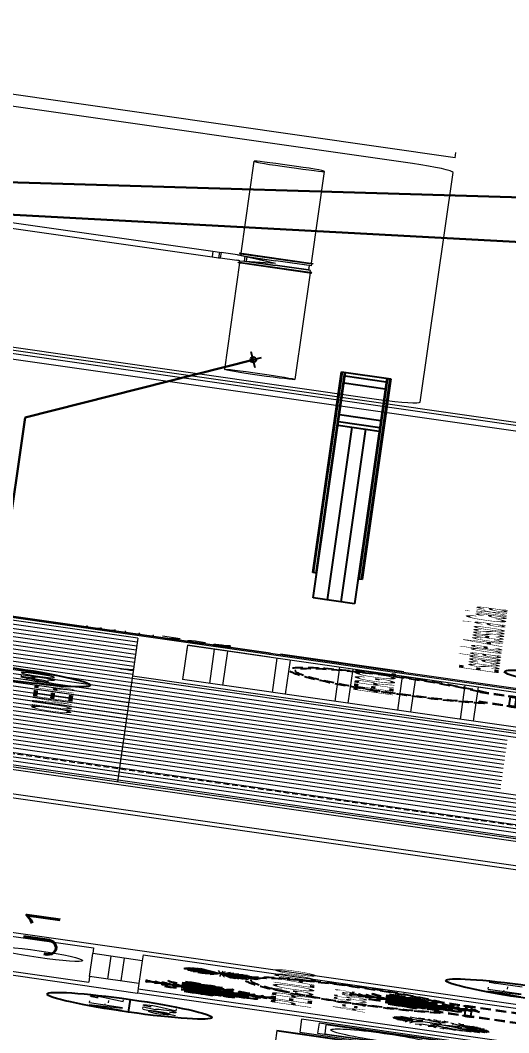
# Model space of a CAD drawing. Header units: millimetres. Extents: x -361192058 to 101130107379, y -14071650034 to 19218552450.
# Drawn here: x -136823.7 to -136736.6, y 44457.9 to 44638.5 of the extents above; entities that cross this region are included whole.
import ezdxf
from ezdxf.enums import TextEntityAlignment as Align

# ---------------------------------------------------------------- set-up
doc = ezdxf.new("R2010")
doc.units = ezdxf.units.MM
doc.header["$LTSCALE"] = 0.5
doc.linetypes.add('HIDDEN', pattern=[0.375, 0.25, -0.125])
doc.linetypes.add('HIDDEN2', pattern=[0.1875, 0.125, -0.0625])
for name, color, linetype in [('02', 2, 'Continuous'), ('08', 8, 'Continuous'), ('3', 3, 'Continuous'), ('APBAN', 4, 'Continuous'), ('CONEXAO_AG_FRIA', 3, 'Continuous'), ('CONEXAO_ESGOTO', 7, 'Continuous'), ('DETALHE_CONEXAO_EG', 3, 'Continuous'), ('DIVERSOS', 4, 'Continuous'), ('ESQUADRIA', 3, 'Continuous'), ('ESQUADRIAS', 3, 'Continuous'), ('FMPLANT', 3, 'Continuous'), ('HATCH', 8, 'Continuous'), ('MOBIL-I', 251, 'Continuous'), ('parede', 2, 'Continuous'), ('PISO', 8, 'Continuous'), ('projeção 02', 7, 'HIDDEN2'), ('texto pequeno', 3, 'Continuous'), ('TEXTO2', 3, 'Continuous'), ('tubulação esg', 4, 'Continuous'), ('TUBULAÇÃO_HIDRÁULICA', 5, 'Continuous'), ('TXT_0', 7, 'Continuous')]:
    doc.layers.add(name, color=color, linetype=linetype)
doc.styles.add('ADITIVOCAD', font='ROMANS.shx')
doc.styles.add('R80', font='simplex.shx', dxfattribs={"height": 0.2})
doc.styles.add('ROMANS', font='romans', dxfattribs={"height": 0.1})
doc.styles.add('SANSSERIF', font='sas_____.pfb', dxfattribs={"height": 1})
doc.styles.get("Standard").update_dxf_attribs({"font": 'txt.shx', "height": 0.12})
doc.dimstyles.new('COTAS', dxfattribs={"dimtxt": 0.08, "dimasz": 0.06, "dimexe": 0.18, "dimexo": 0.0625, "dimgap": 0.05, "dimtad": 1, "dimdec": 4, "dimzin": 4, "dimdsep": 46, "dimtxsty": 'R80', "dimblk1": 'DOT', "dimblk2": 'DOT', "dimsah": 1, "dimcen": 0.09, "dimse1": 1, "dimse2": 1, "dimclrt": 150, "dimadec": 0, "dimazin": 0, "dimtfac": 1, "dimtdec": 4, "dimtmove": 2, "dimatfit": 3, "dimldrblk": 'DOT', "dimfxl": 0, "dimtolj": 1, "dimtzin": 0, "dimarcsym": 0})

# ---------------------------------------------------------------- blocks, each defined once
blk = doc.blocks.new('_Dot')
at = {"color": 0, "lineweight": -2}
blk.add_line((-0.5, 0), (-1, 0), dxfattribs=at)
at = {"color": 0, "const_width": 0.5}
blk.add_lwpolyline([(-0.25, 0, 1), (0.25, 0, 1)], format="xyb", close=True, dxfattribs=at)
blk = doc.blocks.new('DOT')
for p, q in [((0, -1.5), (0, 1.5)), ((1.5, 0), (-1.5, 0))]:
    blk.add_line(p, q)
blk.add_circle((0, 0), 0.5)
blk = doc.blocks.new('ESCADA')
at = {"layer": '08', "linetype": 'HIDDEN'}
for p, q in [((-0.22, 0.91), (-0.22, 0.6222)), ((-0.2, 0.91), (-0.2, 0.6222)), ((0.2, 0.91), (0.2, 0.6222)), ((0.22, 0.91), (0.22, 0.6222)), ((-0.2, 0.7422), (0.2, 0.7422)), ((-0.2, 0.7222), (0.2, 0.7222)), ((-0.22, 0.6222), (-0.2, 0.6222)), ((0.2, 0.6222), (0.22, 0.6222))]:
    blk.add_line(p, q, dxfattribs=at)
for points in [[(-0.21, 0.7222, 1), (-0.21, 0.7422, 1)], [(0.21, 0.7222, -1), (0.21, 0.7422, -1)]]:
    blk.add_lwpolyline(points, format="xyb", close=True, dxfattribs=at)
for centre in [(-0.21, 0.7322), (0.21, 0.7322)]:
    blk.add_circle(centre, 0.0175, dxfattribs=at)
for radius, start, end in [(0.37, 126.4837, 53.5163), (0.35, 128.9448, 51.0552)]:
    blk.add_arc((0, 0.35), radius, start, end, dxfattribs=at)
blk = doc.blocks.new('Adh_Afn')
blk.add_line((-0.25, 0), (0.25, 0))
blk.add_circle((0, 0), 0.25)
at = {"flags": 8}
for tag, p in [('$AF', (0, 0.0703)), ('$DIAM', (0, -0.0909))]:
    blk.add_attdef(tag, text='', height=0.1, dxfattribs=at).set_placement(p, align=Align.MIDDLE)
blk = doc.blocks.new('s1')
for p, q in [((0.7674, 1.4896), (0.7674, 2.0988)), ((0.7674, 2.0988), (2.7072, 2.0988)), ((0.9277, 1.4148), (0.9277, 2.0988)), ((2.5469, 2.0988), (2.5469, 1.4148)), ((2.7072, 2.0988), (2.7072, 1.4896)), ((0.9277, 1.9385), (2.5469, 1.9385)), ((1.4675, 1.9385), (1.4675, 1.4148)), ((2.0072, 1.9385), (2.0072, 1.4148)), ((0.9277, 1.4896), (0.7674, 1.4896)), ((2.7072, 1.4896), (2.5469, 1.4896)), ((2.5469, 1.4148), (0.9277, 1.4148))]:
    blk.add_line(p, q)
at = {"layer": 'PISO'}
for p, q in [((0.7781, 1.4896), (0.7781, 2.0988)), ((0.7995, 1.4896), (0.7995, 2.0988)), ((0.8957, 1.4896), (0.8957, 2.0988)), ((0.9171, 1.4896), (0.9171, 2.0988)), ((2.5576, 2.0988), (2.5576, 1.4896)), ((2.579, 2.0988), (2.579, 1.4896)), ((2.6752, 2.0988), (2.6752, 1.4896)), ((2.6965, 2.0988), (2.6965, 1.4896)), ((0.9277, 2.0881), (2.5469, 2.0881)), ((0.9277, 2.0667), (2.5469, 2.0667)), ((0.9277, 1.9705), (2.5469, 1.9705)), ((0.9277, 1.9492), (2.5469, 1.9492))]:
    blk.add_line(p, q, dxfattribs=at)
blk = doc.blocks.new('A1194DB', base_point=(2.905, 11.0463))
for p in [(2.905, 11.5463), (2.4126, 11.1332), (3.3974, 11.1332), (2.9918, 10.5539)]:
    blk.add_line(p, (2.905, 11.0463))
for centre, radius, start, end in [((2.8119, 11.432), 0.1154, 36.28997, 99.62433), ((2.7184, 11.2969), 0.2598, 44.07628, 73.37936), ((2.998, 11.432), 0.1154, 80.37567, 143.71003), ((3.0916, 11.2969), 0.2598, 106.62064, 135.92372), ((2.8119, 11.3638), 0.1154, 36.28997, 99.62433), ((2.7184, 11.2287), 0.2598, 44.07628, 73.37936), ((2.998, 11.3638), 0.1154, 80.37567, 143.71003), ((3.0916, 11.2287), 0.2598, 106.62064, 135.92372), ((2.695, 11.3621), 0.0575, 139.742, 258.74753), ((2.7729, 11.4076), 0.1251, 184.61802, 228.21064), ((2.7604, 11.2616), 0.1598, 25.24891, 95.39371), ((2.6762, 11.1619), 0.2679, 31.37119, 75.03657), ((3.0495, 11.2616), 0.1598, 84.60629, 154.75109), ((3.1337, 11.1619), 0.2679, 104.96343, 148.62881), ((3.2361, 11.2628), 0.1154, 80.37567, 143.71003), ((3.3297, 11.1277), 0.2598, 106.62064, 135.92372), ((2.7181, 11.2261), 0.1598, 164.60629, 234.75109), ((2.8309, 11.2917), 0.2679, 184.96343, 228.62881), ((2.8857, 11.2065), 0.1558, 156.36542, 256.57406), ((2.9783, 11.2559), 0.2357, 176.81221, 238.33354), ((2.7604, 11.1707), 0.1598, 25.24891, 95.39371), ((2.6762, 11.0709), 0.2679, 31.37119, 75.03657), ((3.0495, 11.1707), 0.1598, 84.60629, 154.75109), ((3.1337, 11.0709), 0.2679, 104.96343, 148.62881), ((2.8316, 11.2559), 0.2357, 301.66646, 3.18779), ((2.9242, 11.2065), 0.1558, 283.42594, 23.63458), ((2.979, 11.2917), 0.2679, 311.37119, 355.03657), ((3.0919, 11.2261), 0.1598, 305.24891, 15.39371), ((2.5413, 11.2049), 0.1154, 160.37567, 223.71003), ((2.6906, 11.2736), 0.2598, 186.62064, 215.92372), ((2.6085, 11.1931), 0.1154, 160.37567, 223.71003), ((2.7578, 11.2618), 0.2598, 186.62064, 215.92372), ((2.8076, 11.2103), 0.1598, 164.60629, 234.75109), ((2.9205, 11.2759), 0.2679, 184.96343, 228.62881), ((2.7506, 11.0931), 0.1558, 3.42594, 103.63458), ((2.6859, 11.0105), 0.2357, 21.66646, 83.18779), ((3.0593, 11.0931), 0.1558, 76.36542, 176.57406), ((3.124, 11.0105), 0.2357, 96.81221, 158.33354), ((2.8895, 11.2759), 0.2679, 311.37119, 355.03657), ((3.0023, 11.2103), 0.1598, 305.24891, 15.39371), ((3.0521, 11.2618), 0.2598, 324.07628, 353.37936), ((3.2015, 11.1931), 0.1154, 316.28997, 19.62433), ((3.1193, 11.2736), 0.2598, 324.07628, 353.37936), ((3.2686, 11.2049), 0.1154, 316.28997, 19.62433), ((2.509, 11.0217), 0.1154, 116.28997, 179.62433), ((2.6258, 10.9061), 0.2598, 124.07628, 153.37936), ((2.5762, 11.0099), 0.1154, 116.28997, 179.62433), ((2.693, 10.8942), 0.2598, 124.07628, 153.37936), ((3.1169, 10.8942), 0.2598, 26.62064, 55.92372), ((3.2338, 11.0099), 0.1154, 0.37567, 63.71003), ((2.6679, 10.9413), 0.1598, 105.24891, 175.39371), ((2.7514, 10.8411), 0.2679, 111.37119, 155.03657), ((2.7574, 10.9256), 0.1598, 105.24891, 175.39371), ((2.841, 10.8253), 0.2679, 111.37119, 155.03657), ((3.1373, 10.5587), 0.5402, 115.47721, 156.6585), ((2.8321, 10.9024), 0.1558, 83.42594, 183.63458), ((2.9022, 10.8244), 0.2357, 101.66646, 163.18779), ((2.8087, 11.0276), 0.0563, 114.22575, 255.12788), ((2.8535, 11.0404), 0.078, 150.43977, 228.66943), ((2.9077, 10.8244), 0.2357, 16.81221, 78.33354), ((2.9778, 10.9024), 0.1558, 356.36542, 96.57406), ((2.9689, 10.8253), 0.2679, 24.96343, 68.62881), ((3.0525, 10.9256), 0.1598, 4.60629, 74.75109), ((3.0585, 10.8411), 0.2679, 24.96343, 68.62881), ((3.1421, 10.9413), 0.1598, 4.60629, 74.75109), ((2.7588, 10.9805), 0.0869, 144.98654, 244.40339), ((2.9354, 11.0633), 0.25, 187.57587, 215.89417), ((2.683, 11.0436), 0.2357, 286.81221, 348.33354), ((2.7611, 10.9735), 0.1558, 266.36542, 6.57406), ((2.916, 10.9339), 0.1295, 161.44767, 239.36723), ((3.2224, 11.0216), 0.4224, 185.40074, 208.13904), ((3.0651, 11.0271), 0.1558, 193.42594, 293.63458), ((3.1145, 11.1197), 0.2357, 211.66646, 273.18779), ((2.5634, 10.9046), 0.0575, 139.742, 258.74753), ((2.6413, 10.9501), 0.1251, 184.61802, 228.21064), ((2.6825, 10.8858), 0.0575, 139.742, 258.74753), ((2.7604, 10.9313), 0.1251, 184.61802, 228.21064), ((2.791, 10.8669), 0.0766, 138.87442, 278.97626), ((2.8575, 10.9036), 0.125, 173.75364, 244.09705), ((2.6839, 10.9824), 0.2679, 294.96343, 338.62881), ((3.1345, 11.0618), 0.2679, 221.37119, 265.03657), ((3.3391, 11.1328), 0.2598, 234.07628, 263.37936), ((3.2704, 10.9835), 0.1154, 226.28997, 289.62433), ((2.7249, 10.8131), 0.057, 167.05775, 302.85325), ((2.7577, 10.8453), 0.08, 185.18449, 268.65396), ((2.7842, 10.8988), 0.1598, 274.60629, 344.75109), ((3.0689, 10.949), 0.1598, 215.24891, 285.39371), ((3.2089, 10.7748), 0.0575, 101.25247, 220.258), ((3.2868, 10.7293), 0.1251, 131.78936, 175.38198), ((2.7249, 10.7316), 0.057, 167.05775, 302.85325), ((2.7577, 10.7638), 0.08, 185.18449, 268.65396), ((2.6997, 10.8928), 0.2679, 294.96343, 338.62881), ((2.8, 10.8092), 0.1598, 274.60629, 344.75109), ((3.1503, 10.9723), 0.2679, 221.37119, 265.03657), ((3.0847, 10.8594), 0.1598, 215.24891, 285.39371), ((2.7529, 10.8344), 0.2598, 296.62064, 325.92372), ((2.8685, 10.7175), 0.1154, 270.37567, 333.71003), ((3.1204, 10.8992), 0.2598, 234.07628, 263.37936), ((3.0517, 10.7498), 0.1154, 226.28997, 289.62433), ((2.7647, 10.7672), 0.2598, 296.62064, 325.92372), ((2.8803, 10.6504), 0.1154, 270.37567, 333.71003), ((3.1323, 10.832), 0.2598, 234.07628, 263.37936), ((3.0635, 10.6827), 0.1154, 226.28997, 289.62433)]:
    blk.add_arc(centre, radius, start, end)
blk = doc.blocks.new('APROVADO QUADRA 21.2 MBVII')
at = {"color": 8, "lineweight": 18}
blk.add_line((4748.1036, 2464.794), (4748.0996, 2464.7879), dxfattribs=at)
at = {"layer": '02', "color": 8, "lineweight": 18}
for p, q in [((4749.1309, 2468.3473), (4749.1309, 2465.9973)), ((4761.3227, 2465.9973), (4759.8227, 2465.9973)), ((4761.4727, 2465.8473), (4761.4727, 2465.9973))]:
    blk.add_line(p, q, dxfattribs=at)
at = {"layer": 'CONEXAO_ESGOTO', "lineweight": 18}
blk.add_line((4761.4951, 2465.193), (4761.4951, 2465.5672), dxfattribs=at)
blk.add_solid([(4761.4951, 2465.5672), (4761.4576, 2465.3912), (4761.5327, 2465.3912)], dxfattribs=at)
at = {"layer": 'DETALHE_CONEXAO_EG', "lineweight": 18}
for centre, radius, start, end in [((4760.074, 2466.0208), 0.025, 122.8464, 302.8424), ((4760.0854, 2466.0134), 0.0137, 146.8705, 278.8182)]:
    blk.add_arc(centre, radius, start, end, dxfattribs=at)
at = {"layer": 'DIVERSOS', "color": 8, "lineweight": 18}
for p, q in [((4754.4727, 2451.1973), (4754.4727, 2473.7973)), ((4754.6227, 2451.6973), (4754.6227, 2473.7973)), ((4761.3227, 2465.9973), (4761.3227, 2466.7973)), ((4761.4727, 2465.5973), (4761.4727, 2466.7473)), ((4748.0059, 2465.9973), (4748.9059, 2465.9973)), ((4748.9059, 2465.8473), (4748.0059, 2465.8473)), ((4761.3227, 2465.5973), (4761.3227, 2465.8473)), ((4759.9727, 2465.7648), (4761.3227, 2465.7648)), ((4759.9727, 2465.7248), (4761.3227, 2465.7248)), ((4759.9727, 2465.5748), (4761.3227, 2465.5748)), ((4759.9727, 2465.5348), (4761.3227, 2465.5348)), ((4759.9727, 2465.3848), (4761.3227, 2465.3848)), ((4759.9727, 2465.3448), (4761.3227, 2465.3448)), ((4759.9727, 2465.1948), (4761.3227, 2465.1948)), ((4759.9727, 2465.1548), (4761.3227, 2465.1548)), ((4759.9727, 2465.0048), (4761.3227, 2465.0048)), ((4759.9727, 2464.9648), (4761.3227, 2464.9648))]:
    blk.add_line(p, q, dxfattribs=at)
at = {"layer": 'ESQUADRIA', "color": 8, "lineweight": 18}
for p, q in [((4748.9059, 2465.9423), (4748.0059, 2465.9423)), ((4748.9059, 2465.9023), (4748.0059, 2465.9023))]:
    blk.add_line(p, q, dxfattribs=at)
at = {"layer": 'ESQUADRIAS', "color": 8, "lineweight": 18}
for p, q in [((4761.4727, 2473.7973), (4761.4727, 2458.7973)), ((4755.6727, 2467.8473), (4755.6727, 2461.5473)), ((4761.3227, 2465.9973), (4755.6727, 2465.9973)), ((4759.8227, 2464.5473), (4759.8227, 2465.9973)), ((4761.3227, 2465.8473), (4759.9727, 2465.8473)), ((4759.9727, 2464.6973), (4759.9727, 2465.8473)), ((4761.3227, 2465.8473), (4761.0977, 2465.8473)), ((4761.3227, 2465.8473), (4761.3227, 2463.1973)), ((4761.3227, 2465.1973), (4761.3227, 2463.3473)), ((4761.3227, 2465.1973), (4761.3227, 2463.3473))]:
    blk.add_line(p, q, dxfattribs=at)
at = {"layer": 'FMPLANT', "color": 8, "lineweight": 18}
for p, q in [((4748.8334, 2465.6074), (4748.782, 2465.707)), ((4748.8334, 2465.6074), (4748.7895, 2465.7089)), ((4748.8334, 2465.6074), (4748.8086, 2465.7179)), ((4748.8334, 2465.6074), (4748.8186, 2465.72)), ((4748.8261, 2465.6632), (4748.8285, 2465.7189)), ((4748.8334, 2465.6074), (4748.8368, 2465.72)), ((4748.8334, 2465.6074), (4748.8493, 2465.72)), ((4748.8334, 2465.6074), (4748.8634, 2465.7149)), ((4748.8334, 2465.6074), (4748.8817, 2465.708)), ((4748.8334, 2465.6074), (4748.8925, 2465.7029)), ((4748.7487, 2465.6586), (4748.7454, 2465.671)), ((4748.8334, 2465.6074), (4748.7471, 2465.677)), ((4748.8334, 2465.6074), (4748.7587, 2465.6911)), ((4748.8334, 2465.6074), (4748.7712, 2465.6999)), ((4748.8334, 2465.6074), (4748.9025, 2465.695)), ((4748.8334, 2465.6074), (4748.9191, 2465.6821)), ((4748.8334, 2465.6074), (4748.9283, 2465.671)), ((4748.8806, 2465.6485), (4748.9092, 2465.695)), ((4748.8334, 2465.6074), (4748.7313, 2465.6532)), ((4748.8334, 2465.6074), (4748.738, 2465.665)), ((4748.8334, 2465.6074), (4748.7222, 2465.6112)), ((4748.8334, 2465.6074), (4748.7288, 2465.6391)), ((4748.7288, 2465.6391), (4748.7288, 2465.6391)), ((4748.8334, 2465.6074), (4748.9466, 2465.6162)), ((4748.8334, 2465.6074), (4748.7222, 2465.5963)), ((4748.8334, 2465.6074), (4748.7263, 2465.5754)), ((4748.7628, 2465.5863), (4748.7271, 2465.5654)), ((4748.8334, 2465.6074), (4748.7313, 2465.5614)), ((4748.8334, 2465.6074), (4748.7363, 2465.5524)), ((4748.8334, 2465.6074), (4748.7471, 2465.5395)), ((4748.8334, 2465.6074), (4748.7546, 2465.5265)), ((4748.8334, 2465.6074), (4748.7612, 2465.5236)), ((4748.8334, 2465.6074), (4748.8003, 2465.5016)), ((4748.8334, 2465.6074), (4748.8161, 2465.5005)), ((4748.8334, 2465.6074), (4748.8252, 2465.4945)), ((4748.8334, 2465.6074), (4748.831, 2465.4956)), ((4748.8334, 2465.6074), (4748.9457, 2465.6022)), ((4748.8334, 2465.6074), (4748.9441, 2465.5953)), ((4748.8334, 2465.6074), (4748.9391, 2465.5703)), ((4748.8334, 2465.6074), (4748.9349, 2465.5544)), ((4748.8334, 2465.6074), (4748.9266, 2465.5425)), ((4748.8334, 2465.6074), (4748.8485, 2465.4926)), ((4748.8334, 2465.6074), (4748.8376, 2465.4975)), ((4748.8334, 2465.6074), (4748.885, 2465.5076)), ((4748.8334, 2465.6074), (4748.8992, 2465.5155)), ((4748.8334, 2465.6074), (4748.915, 2465.5225)), ((4748.8334, 2465.6074), (4748.8701, 2465.5005)), ((4748.8334, 2465.6074), (4748.9225, 2465.5285)), ((4748.8334, 2465.6074), (4748.9507, 2465.5804)), ((4748.8334, 2465.6074), (4748.8626, 2465.4996)), ((4748.9019, 2465.5597), (4748.92, 2465.5384)), ((4748.8117, 2465.538), (4748.8095, 2465.5005)), ((4748.028, 2465.035), (4748.0249, 2465.0641)), ((4748.041, 2465.0471), (4748.0673, 2465.0774)), ((4748.041, 2465.0471), (4748.0421, 2465.0689)), ((4748.0794, 2465.0484), (4748.0825, 2465.0774)), ((4748.0935, 2465.0519), (4748.0915, 2465.0786)), ((4748.1096, 2465.0628), (4748.1026, 2465.0774)), ((4748.1036, 2465.0519), (4748.1208, 2465.075)), ((4748.1319, 2465.0411), (4748.1237, 2465.0726)), ((4748.1308, 2465.0059), (4748.1349, 2465.0738)), ((4748.1471, 2465.0495), (4748.1449, 2465.0689)), ((4748.028, 2465.035), (4747.9886, 2465.0398)), ((4748.041, 2465.0471), (4748.028, 2465.035)), ((4748.0825, 2465.0265), (4748.041, 2465.0471)), ((4748.0441, 2465.0168), (4748.043, 2465.035)), ((4748.0622, 2465.0398), (4748.0693, 2465.0569)), ((4748.1026, 2465.0519), (4748.0794, 2465.0484)), ((4748.1076, 2465.0168), (4748.1036, 2465.0519)), ((4748.1228, 2465.0302), (4748.1167, 2465.0471)), ((4748.146, 2465.0484), (4748.1612, 2465.058)), ((4748.146, 2465.0278), (4748.146, 2465.0484)), ((4748.157, 2465.0205), (4748.1682, 2465.0387)), ((4748.1672, 2465.0398), (4748.1722, 2465.0556)), ((4748.1682, 2465.0387), (4748.1853, 2465.0398)), ((4747.9916, 2464.9853), (4747.9623, 2465.0096)), ((4748.045, 2465.0144), (4747.9725, 2465.0265)), ((4748.0441, 2465.0157), (4748.0825, 2465.0265)), ((4748.0935, 2464.9879), (4748.045, 2465.0144)), ((4748.0845, 2465.0278), (4748.1076, 2465.0168)), ((4748.0935, 2464.989), (4748.0895, 2465.0072)), ((4748.0935, 2464.9879), (4748.1308, 2465.0059)), ((4748.1096, 2465.0181), (4748.1228, 2465.0302)), ((4748.1308, 2465.0072), (4748.151, 2464.9879)), ((4748.1329, 2465.0326), (4748.157, 2465.0205)), ((4748.1853, 2465.0072), (4748.1974, 2465.0278)), ((4748.1874, 2464.9903), (4748.1853, 2465.0072)), ((4748.1863, 2465.0083), (4748.2126, 2465.0096)), ((4748.2106, 2464.9866), (4748.2166, 2465.0024)), ((4747.9745, 2464.9974), (4747.9543, 2464.9914)), ((4747.9846, 2464.9623), (4747.9916, 2464.9853)), ((4748.0874, 2464.9318), (4748.0935, 2464.9879)), ((4748.1793, 2464.9672), (4748.1874, 2464.989)), ((4748.1874, 2464.989), (4748.2106, 2464.9866)), ((4748.1974, 2464.9623), (4748.2115, 2464.9733)), ((4748.2106, 2464.9866), (4748.2258, 2464.9829)), ((4748.2115, 2464.9733), (4748.2318, 2464.9684)), ((4747.9643, 2464.9538), (4747.9452, 2464.9479)), ((4747.9755, 2464.9429), (4747.9493, 2464.9696)), ((4748.0027, 2464.9551), (4747.9755, 2464.9429)), ((4748.0854, 2464.9297), (4747.9846, 2464.9622)), ((4748.032, 2464.9453), (4747.9967, 2464.9091)), ((4748.0572, 2464.9393), (4748.045, 2464.9636)), ((4748.144, 2464.9369), (4748.1621, 2464.9623)), ((4748.157, 2464.9382), (4748.1753, 2464.9527)), ((4748.1753, 2464.9527), (4748.1793, 2464.9672)), ((4748.1753, 2464.9527), (4748.1883, 2464.9442)), ((4748.1793, 2464.9684), (4748.1974, 2464.9623)), ((4748.1883, 2464.9442), (4748.2126, 2464.949)), ((4748.2126, 2464.949), (4748.2307, 2464.9564)), ((4748.2126, 2464.949), (4748.2156, 2464.9369)), ((4747.9614, 2464.9078), (4747.9422, 2464.9139)), ((4747.9563, 2464.9175), (4747.9432, 2464.9345)), ((4747.9493, 2464.926), (4747.9442, 2464.9236)), ((4747.9775, 2464.9249), (4747.9563, 2464.9175)), ((4747.9967, 2464.9115), (4747.9775, 2464.9249)), ((4748.0168, 2464.9321), (4747.9916, 2464.9393)), ((4748.0854, 2464.9297), (4748.0481, 2464.8631)), ((4748.0865, 2464.9284), (4748.1427, 2464.8333)), ((4748.0874, 2464.9318), (4748.157, 2464.9382)), ((4748.157, 2464.9382), (4748.1762, 2464.9212)), ((4748.1762, 2464.9212), (4748.2045, 2464.9308)), ((4748.2045, 2464.9308), (4748.2337, 2464.9127)), ((4748.2156, 2464.9369), (4748.2348, 2464.9334)), ((4748.2227, 2464.9199), (4748.2357, 2464.9249)), ((4747.9643, 2464.9067), (4747.9502, 2464.8873)), ((4747.9755, 2464.8885), (4747.9603, 2464.8667)), ((4747.9765, 2464.8873), (4747.9614, 2464.9078)), ((4747.9956, 2464.9103), (4747.9765, 2464.8873)), ((4747.9967, 2464.9091), (4747.9785, 2464.8546)), ((4748.0642, 2464.8909), (4748.0259, 2464.8728)), ((4748.0713, 2464.8969), (4748.0774, 2464.8691)), ((4748.1127, 2464.8848), (4748.1429, 2464.8763)), ((4748.1612, 2464.8752), (4748.1742, 2464.8993)), ((4748.1742, 2464.8993), (4748.1903, 2464.8897)), ((4748.1853, 2464.8945), (4748.1963, 2464.9043)), ((4747.9643, 2464.8739), (4747.9502, 2464.8763)), ((4747.9785, 2464.8546), (4747.9654, 2464.8509)), ((4747.9806, 2464.8546), (4747.9755, 2464.84)), ((4748.0259, 2464.8728), (4748.0018, 2464.8328)), ((4748.0259, 2464.8728), (4748.0269, 2464.8461)), ((4748.0421, 2464.88), (4748.041, 2464.8364)), ((4748.0532, 2464.8715), (4748.0774, 2464.8461)), ((4748.0673, 2464.8546), (4748.0572, 2464.8485)), ((4748.1208, 2464.8643), (4748.0834, 2464.817)), ((4748.1379, 2464.8437), (4748.1621, 2464.8752)), ((4748.153, 2464.8582), (4748.1561, 2464.8389)), ((4748.1621, 2464.8752), (4748.2106, 2464.8763)), ((4748.1863, 2464.8752), (4748.1813, 2464.8533)), ((4748.1813, 2464.8533), (4748.1914, 2464.8231)), ((4748.2106, 2464.8752), (4748.2247, 2464.88)), ((4748.2106, 2464.8763), (4748.2136, 2464.8643)), ((4748.0018, 2464.8328), (4747.9866, 2464.8279)), ((4748.0007, 2464.8316), (4747.9956, 2464.8159)), ((4748.041, 2464.8364), (4748.0159, 2464.8014)), ((4748.0269, 2464.8461), (4748.0179, 2464.8303)), ((4748.032, 2464.8231), (4748.041, 2464.8109)), ((4748.0592, 2464.8303), (4748.0481, 2464.8183)), ((4748.0572, 2464.8485), (4748.0592, 2464.8303)), ((4748.0774, 2464.8461), (4748.0653, 2464.7868)), ((4748.1056, 2464.8413), (4748.1138, 2464.8292)), ((4748.1319, 2464.8498), (4748.1248, 2464.8303)), ((4748.1248, 2464.8303), (4748.155, 2464.8122)), ((4748.1561, 2464.8389), (4748.1733, 2464.8292)), ((4748.1733, 2464.8292), (4748.1733, 2464.8133)), ((4748.1843, 2464.8376), (4748.2035, 2464.834)), ((4748.0068, 2464.817), (4748.0007, 2464.8146)), ((4748.0249, 2464.8122), (4748.0068, 2464.817)), ((4748.037, 2464.8049), (4748.0259, 2464.7988)), ((4748.041, 2464.8109), (4748.037, 2464.7964)), ((4748.0713, 2464.8133), (4748.041, 2464.7929)), ((4748.0834, 2464.817), (4748.0794, 2464.7868)), ((4748.0845, 2464.8159), (4748.1187, 2464.8159)), ((4748.1016, 2464.8133), (4748.0895, 2464.8014)), ((4748.0895, 2464.8014), (4748.1036, 2464.794)), ((4748.1248, 2464.8014), (4748.1138, 2464.7916)), ((4748.1187, 2464.8159), (4748.1308, 2464.794)), ((4748.1198, 2464.8159), (4748.1359, 2464.8122)), ((4748.1359, 2464.8122), (4748.151, 2464.8014)), ((4748.155, 2464.8122), (4748.1641, 2464.8025))]:
    blk.add_line(p, q, dxfattribs=at)
at = {"layer": 'HATCH', "color": 8, "lineweight": 18}
for p, q in [((4756.4014, 2461.5473), (4756.4014, 2473.5473)), ((4756.5602, 2461.5473), (4756.5602, 2473.5473)), ((4756.7189, 2461.5473), (4756.7189, 2473.5473)), ((4756.8777, 2461.5473), (4756.8777, 2473.5473)), ((4757.0364, 2461.5473), (4757.0364, 2473.5473)), ((4757.1952, 2461.5473), (4757.1952, 2473.5473)), ((4757.3539, 2461.5473), (4757.3539, 2473.5473)), ((4755.7339, 2461.5473), (4755.7339, 2472.3973)), ((4755.8927, 2461.5473), (4755.8927, 2472.3973)), ((4756.0514, 2461.5473), (4756.0514, 2472.3973)), ((4756.2102, 2461.5473), (4756.2102, 2472.3973)), ((4760.3702, 2465.9973), (4760.3702, 2472.3973)), ((4760.5289, 2465.9973), (4760.5289, 2472.3973)), ((4760.6877, 2465.9973), (4760.6877, 2472.3973)), ((4760.8464, 2465.9973), (4760.8464, 2472.3973)), ((4761.0052, 2465.9973), (4761.0052, 2472.3973)), ((4761.1639, 2465.9973), (4761.1639, 2472.3973)), ((4759.8939, 2465.9973), (4759.8939, 2470.9856)), ((4760.0527, 2465.9973), (4760.0527, 2470.9856)), ((4760.2114, 2465.9973), (4760.2114, 2470.6055)), ((4757.5127, 2464.8565), (4757.5127, 2468.7315)), ((4757.6714, 2464.8565), (4757.6714, 2468.7315)), ((4757.8302, 2464.8565), (4757.8302, 2468.7315)), ((4757.9889, 2464.8565), (4757.9889, 2468.7315)), ((4758.1477, 2465.9973), (4758.1477, 2468.7315)), ((4758.3064, 2465.9973), (4758.3064, 2468.7315)), ((4758.4652, 2465.9973), (4758.4652, 2468.7315)), ((4758.7827, 2465.9973), (4758.7827, 2468.7315)), ((4755.5727, 2467.8473), (4755.5727, 2461.4473)), ((4758.6239, 2465.9973), (4758.6239, 2467.8017)), ((4758.9414, 2464.8565), (4758.9414, 2467.8017)), ((4759.1002, 2464.8565), (4759.1002, 2467.8017)), ((4759.2589, 2464.8565), (4759.2589, 2467.8017)), ((4759.4177, 2464.8565), (4759.4177, 2467.8017)), ((4759.5764, 2464.3429), (4759.5764, 2467.8017)), ((4759.7352, 2464.3429), (4759.7352, 2467.8017)), ((4758.1477, 2464.8565), (4758.1477, 2466.8973)), ((4758.3064, 2464.8565), (4758.3064, 2466.8973)), ((4758.4652, 2464.8565), (4758.4652, 2466.8973)), ((4758.6239, 2464.8565), (4758.6239, 2466.8973)), ((4758.7827, 2464.8565), (4758.7827, 2466.8973))]:
    blk.add_line(p, q, dxfattribs=at)
at = {"layer": 'MOBIL-I', "color": 8, "lineweight": 18}
for p, q in [((4746.9563, 2465.4175), (4745.5562, 2465.4175)), ((4746.9242, 2464.8084), (4746.9242, 2465.4175)), ((4746.9456, 2464.8084), (4746.9456, 2465.4175)), ((4746.9563, 2464.8084), (4746.9563, 2465.4175))]:
    blk.add_line(p, q, dxfattribs=at)
for points in [[(4747.5226, 2465.349), (4747.0203, 2465.349), (4747.0203, 2464.8467), (4747.5226, 2464.8467)], [(4747.4692, 2465.2956), (4747.0737, 2465.2956), (4747.0737, 2464.9002), (4747.4692, 2464.9002)], [(4747.4478, 2465.2742), (4747.0951, 2465.2742), (4747.0951, 2464.9215), (4747.4478, 2464.9215)]]:
    blk.add_lwpolyline(points, close=True, dxfattribs=at)
blk.add_circle((4747.2753, 2465.0973), 0.1603, dxfattribs=at)
at = {"layer": 'parede', "color": 8, "lineweight": 18}
for p, q in [((4749.2809, 2476.1973), (4749.2809, 2451.1973)), ((4747.6309, 2468.3473), (4747.6309, 2465.8473)), ((4747.7809, 2468.3473), (4747.7809, 2465.9973)), ((4748.0059, 2465.9973), (4747.7809, 2465.9973)), ((4748.0059, 2465.8473), (4748.0059, 2465.9973)), ((4749.1309, 2465.9973), (4748.9059, 2465.9973)), ((4748.9059, 2465.8473), (4748.9059, 2465.9973)), ((4748.0059, 2465.8473), (4747.6309, 2465.8473)), ((4749.1309, 2465.8473), (4748.9059, 2465.8473)), ((4749.1309, 2465.8473), (4749.1309, 2464.6973))]:
    blk.add_line(p, q, dxfattribs=at)
at = {"layer": 'parede', "color": 7, "lineweight": 18}
for p, q in [((4771.4051, 2473.6122), (4771.4051, 2461.085)), ((4781.6147, 2465.2589), (4781.6147, 2473.6122)), ((4781.1506, 2465.3827), (4781.1506, 2468.6621)), ((4771.8692, 2466.8663), (4771.8692, 2465.3827)), ((4771.9929, 2465.2589), (4781.0269, 2465.2589)), ((4781.6147, 2465.2589), (4781.8123, 2465.2589))]:
    blk.add_line(p, q, dxfattribs=at)
for centre, start, end in [((4771.9929, 2465.3827), 180, 270), ((4781.0269, 2465.3827), 270, 0)]:
    blk.add_arc(centre, 0.1238, start, end, dxfattribs=at)
at = {"layer": 'PISO', "color": 8, "lineweight": 18}
for p, q in [((4747.6309, 2464.6973), (4747.6309, 2465.8473)), ((4747.7809, 2464.6973), (4747.7809, 2465.8473))]:
    blk.add_line(p, q, dxfattribs=at)
blk.add_circle((4748.5834, 2466.1575), 0.1333, dxfattribs=at)
at = {"layer": 'projeção 02', "color": 8, "lineweight": 18}
blk.add_line((4756.1727, 2462.0473), (4756.1727, 2468.3473), dxfattribs=at)
at = {"layer": 'tubulação esg', "lineweight": 18}
for p, q in [((4776.4511, 2467.3488), (4776.4511, 2465.9387)), ((4776.6658, 2467.3488), (4776.6658, 2465.9387)), ((4771.6241, 2466.8827), (4771.6241, 2461.085)), ((4771.7454, 2466.8827), (4771.7454, 2461.085)), ((4776.6698, 2465.9387), (4776.4466, 2465.9387)), ((4776.4466, 2465.9387), (4776.4466, 2465.9191)), ((4776.6698, 2465.9191), (4776.4466, 2465.9191)), ((4776.4466, 2465.9191), (4776.4515, 2465.9142)), ((4776.6649, 2465.9142), (4776.4515, 2465.9142)), ((4776.4515, 2465.9142), (4776.4515, 2465.8643)), ((4776.6698, 2465.9191), (4776.6649, 2465.9142)), ((4776.6649, 2465.8643), (4776.6649, 2465.9142)), ((4776.6698, 2465.9387), (4776.6698, 2465.9191)), ((4776.3673, 2465.8545), (4772.1741, 2465.8545)), ((4776.3673, 2465.8594), (4776.3673, 2465.6362)), ((4776.3673, 2465.8594), (4776.3869, 2465.8594)), ((4776.3869, 2465.8594), (4776.3869, 2465.6362)), ((4776.3869, 2465.8594), (4776.3918, 2465.8545)), ((4776.3918, 2465.8545), (4776.3918, 2465.6411)), ((4776.3918, 2465.8545), (4776.4417, 2465.8545)), ((4776.4515, 2465.8545), (4776.5582, 2465.7478)), ((4776.6678, 2465.8574), (4776.5582, 2465.7478)), ((4776.6649, 2465.8545), (4776.5582, 2465.7478)), ((4776.7246, 2465.8545), (4776.6747, 2465.8545)), ((4776.7295, 2465.8594), (4776.7246, 2465.8545)), ((4776.7246, 2465.8545), (4776.7246, 2465.6411)), ((4776.7295, 2465.8594), (4776.7295, 2465.6362)), ((4776.7491, 2465.8594), (4776.7295, 2465.8594)), ((4776.7491, 2465.8594), (4776.7491, 2465.6362)), ((4776.7491, 2465.8545), (4780.3657, 2465.8545)), ((4776.4652, 2465.8408), (4776.6512, 2465.8408)), ((4776.4652, 2465.8408), (4776.4652, 2465.7478)), ((4776.4712, 2465.8349), (4776.6453, 2465.8349)), ((4776.4712, 2465.8349), (4776.4712, 2465.7478)), ((4776.6453, 2465.8349), (4776.6453, 2465.7478)), ((4776.6453, 2465.8349), (4776.6453, 2465.7478)), ((4776.6512, 2465.8408), (4776.6512, 2465.7478)), ((4776.6512, 2465.8408), (4776.6512, 2465.7478)), ((4776.4652, 2465.6411), (4776.4652, 2465.7478)), ((4776.4712, 2465.6471), (4776.4712, 2465.7478)), ((4776.6453, 2465.647), (4776.6453, 2465.7478)), ((4776.6453, 2465.6827), (4776.6453, 2465.7478)), ((4776.6512, 2465.6411), (4776.6512, 2465.7478)), ((4776.6512, 2465.6913), (4776.6512, 2465.7478)), ((4776.3673, 2465.6411), (4772.1763, 2465.6411)), ((4776.3869, 2465.6362), (4776.3918, 2465.6411)), ((4776.3918, 2465.6411), (4776.4652, 2465.6411)), ((4776.4652, 2465.6411), (4776.4712, 2465.6471)), ((4776.6453, 2465.647), (4776.4711, 2465.647)), ((4776.5443, 2465.647), (4776.5605, 2465.647)), ((4776.5721, 2465.647), (4776.5559, 2465.647)), ((4776.6512, 2465.6411), (4776.6453, 2465.6471)), ((4776.7246, 2465.6411), (4776.6512, 2465.6411)), ((4776.7295, 2465.6362), (4776.7246, 2465.6411)), ((4776.7295, 2465.6362), (4776.7246, 2465.6411)), ((4776.7491, 2465.6411), (4780.3635, 2465.6411)), ((4776.3673, 2465.6362), (4776.3869, 2465.6362)), ((4776.7491, 2465.6362), (4776.7295, 2465.6362)), ((4776.7491, 2465.6362), (4776.7295, 2465.6362))]:
    blk.add_line(p, q, dxfattribs=at)
for centre, start, end in [((4776.4417, 2465.8643), 270, 0), ((4776.6747, 2465.8643), 180, 270)]:
    blk.add_arc(centre, 0.00979, start, end, dxfattribs=at)
blk.add_ellipse((4772.1741, 2465.7477), major_axis=(0, -0.1067), ratio=0.366698, dxfattribs=at)
at = {"layer": 'tubulação esg', "lineweight": 18, "extrusion": (0, 0, -1)}
blk.add_ellipse((4780.3657, 2465.7477), major_axis=(0, -0.1067), ratio=0.366698, dxfattribs=at)
at = {"layer": 'TUBULAÇÃO_HIDRÁULICA', "lineweight": 18}
blk.add_line((4761.4188, 2462.7036), (4761.4188, 2471.6189), dxfattribs=at)
at = {"layer": '08', "color": 8, "lineweight": 18, "xscale": 0.9, "yscale": 0.9, "zscale": 0.9, "rotation": 180}
blk.add_blockref('ESCADA', (4748.7465, 2465.5163), dxfattribs=at)
at = {"layer": '3', "color": 8, "lineweight": 18, "xscale": 0.9, "yscale": 0.9, "zscale": 0.9, "rotation": 180}
blk.add_blockref('ESCADA', (4760.9383, 2465.5163), dxfattribs=at)
at = {"layer": 'DIVERSOS', "lineweight": 18}
ref = blk.add_blockref('Adh_Afn', (4759.2432, 2466.3689), dxfattribs=at)
ref.add_attrib('$AF', 'TV 02', dxfattribs={"layer": 'TXT_0', "height": 0.1, "style": 'ADITIVOCAD', "flags": 8}).set_placement((4759.2432, 2466.4391), align=Align.MIDDLE)
ref.add_attrib('$DIAM', '%%C50', dxfattribs={"layer": 'TXT_0', "height": 0.1, "style": 'ADITIVOCAD', "flags": 8}).set_placement((4759.2432, 2466.278), align=Align.MIDDLE)
ref = blk.add_blockref('Adh_Afn', (4747.0946, 2465.866), dxfattribs=at)
ref.add_attrib('$AF', 'AF-2', dxfattribs={"layer": 'TXT_0', "height": 0.1, "style": 'ADITIVOCAD', "flags": 8}).set_placement((4747.0946, 2465.9363), align=Align.MIDDLE)
ref.add_attrib('$DIAM', '%%C32', dxfattribs={"layer": 'TXT_0', "height": 0.1, "style": 'ADITIVOCAD', "flags": 8}).set_placement((4747.0946, 2465.7751), align=Align.MIDDLE)
ref = blk.add_blockref('Adh_Afn', (4749.8201, 2464.6871), dxfattribs=at)
ref.add_attrib('$AF', 'AF-1', dxfattribs={"layer": 'TXT_0', "height": 0.1, "style": 'ADITIVOCAD', "flags": 8}).set_placement((4749.8201, 2464.7574), align=Align.MIDDLE)
ref.add_attrib('$DIAM', '%%C32', dxfattribs={"layer": 'TXT_0', "height": 0.1, "style": 'ADITIVOCAD', "flags": 8}).set_placement((4749.8201, 2464.5962), align=Align.MIDDLE)
ref = blk.add_blockref('Adh_Afn', (4762.0552, 2464.6438), dxfattribs=at)
ref.add_attrib('$AF', 'AF-1', dxfattribs={"layer": 'TXT_0', "height": 0.1, "style": 'ADITIVOCAD', "flags": 8}).set_placement((4762.0552, 2464.7141), align=Align.MIDDLE)
ref.add_attrib('$DIAM', '%%C32', dxfattribs={"layer": 'TXT_0', "height": 0.1, "style": 'ADITIVOCAD', "flags": 8}).set_placement((4762.0552, 2464.5529), align=Align.MIDDLE)
at = {"layer": 'FMPLANT', "color": 8, "lineweight": 18, "xscale": 0.3884758565179709, "yscale": 0.3884758565179709, "zscale": 0.3884758565179709}
for p in [(4748.1438, 2465.6333), (4748.7754, 2465.0216)]:
    blk.add_blockref('A1194DB', p, dxfattribs=at)
at = {"layer": 'MOBIL-I', "color": 8, "lineweight": 18, "rotation": 270.0000000000219}
blk.add_blockref('s1', (4745.4774, 2465.5647), dxfattribs=at)
at = {"color": 0, "lineweight": 13, "flags": 8}
for p in [(4700.7247, 2280.1125), (4699.5738, 2277.8964), (4702.3546, 2276.195), (4703.6722, 2274.085), (4699.8445, 2272.2194), (4703.0488, 2270.137), (4703.0877, 2267.9803), (4700.6523, 2261.5216), (4700.7007, 2257.1593)]:
    blk.add_attdef('NIVEL', p, '', height=0.075, dxfattribs=at)
for rotation, width, p in [(90, 0.8, (4700.8205, 2275.7521)), (270, 0.6, (4703.8437, 2274.9021)), (90, 0.8, (4701.5575, 2268.5021)), (180, 0.6, (4651.1817, 2236.1931))]:
    blk.add_attdef('$PORTA', text='', height=0.09, rotation=rotation, dxfattribs=dict(at, width=width)).set_placement(p, align=Align.MIDDLE)
for p in [(4654.176, 2240.463), (4648.499, 2240.1923), (4637.8012, 2239.3845), (4633.4388, 2239.3361), (4656.3921, 2239.3121), (4652.4746, 2237.6822), (4646.4166, 2236.988), (4644.2598, 2236.9491), (4650.3646, 2236.3646)]:
    blk.add_attdef('NIVEL', p, '', height=0.075, rotation=270, dxfattribs=at)
at = {"color": 0, "lineweight": 13, "width": 0.8, "flags": 8}
for p in [(4652.0317, 2239.2163), (4644.7817, 2238.4793)]:
    blk.add_attdef('$PORTA', text='', height=0.09, dxfattribs=at).set_placement(p, align=Align.MIDDLE)
at = {"layer": 'CONEXAO_AG_FRIA', "lineweight": 18, "style": 'ROMANS'}
blk.add_text(' %%C32mm', height=0.09, rotation=90.1652, dxfattribs=at).set_placement((4761.5341, 2465.906), align=Align.CENTER)
at = {"layer": 'DIVERSOS', "color": 8, "lineweight": 18, "insert": (4748.5081, 2466.21), "char_height": 0.10106, "width": 0.373078, "attachment_point": 1}
blk.add_mtext('{\\C3;J1}', dxfattribs=at)
at = {"layer": 'texto pequeno', "color": 8, "lineweight": 18, "style": 'SANSSERIF'}
for s, p in [('CUMEEIRA', (4758.0114, 2466.1647)), ('PERGOL', (4760.5122, 2465.2154)), ('Escada de Acesso à Caixa', (4761.9478, 2464.9112))]:
    blk.add_text(s, height=0.12, dxfattribs=at).set_placement(p)
at = {"layer": 'TEXTO2', "color": 8, "lineweight": 18, "style": 'SANSSERIF'}
blk.add_text('PERGOLADO', height=0.12312, dxfattribs=at).set_placement((4748.0032, 2465.325))
at = {"layer": 'TXT_0', "color": 8, "lineweight": 18, "style": 'SANSSERIF'}
blk.add_text('A=1.55m²', height=0.0985, dxfattribs=at).set_placement((4748.1294, 2465.1638))
at = {"layer": 'APBAN', "lineweight": 18, "annotation_type": 0, "has_hookline": 1}
for points, hookline_direction, text_width in [([(4776.7999, 2467.5343), (4782.0197, 2463.9738), (4782.0797, 2463.9738)], 0, 2.9907), ([(4776.7939, 2466.7013), (4782.3628, 2461.8468), (4782.4228, 2461.8468)], 0, 4.5818), ([(4772.7039, 2465.7729), (4769.2204, 2466.4261)], 1, 4.5818)]:
    blk.add_leader(points, dimstyle='COTAS', override={"dimldrblk": 'DOT'}, dxfattribs=dict(at, hookline_direction=hookline_direction, text_width=text_width))

msp = doc.modelspace()

# ---------------------------------------------------------------- block references
at = {"layer": '02', "color": 0, "lineweight": 30, "xscale": -4.574818403918471, "yscale": -59.40450511825884, "zscale": 4.574818403918471, "rotation": 261.8606972171988}
msp.add_blockref('APROVADO QUADRA 21.2 MBVII', (5129.041, 2225.201), dxfattribs=at)

doc.saveas('drawing.dxf')
